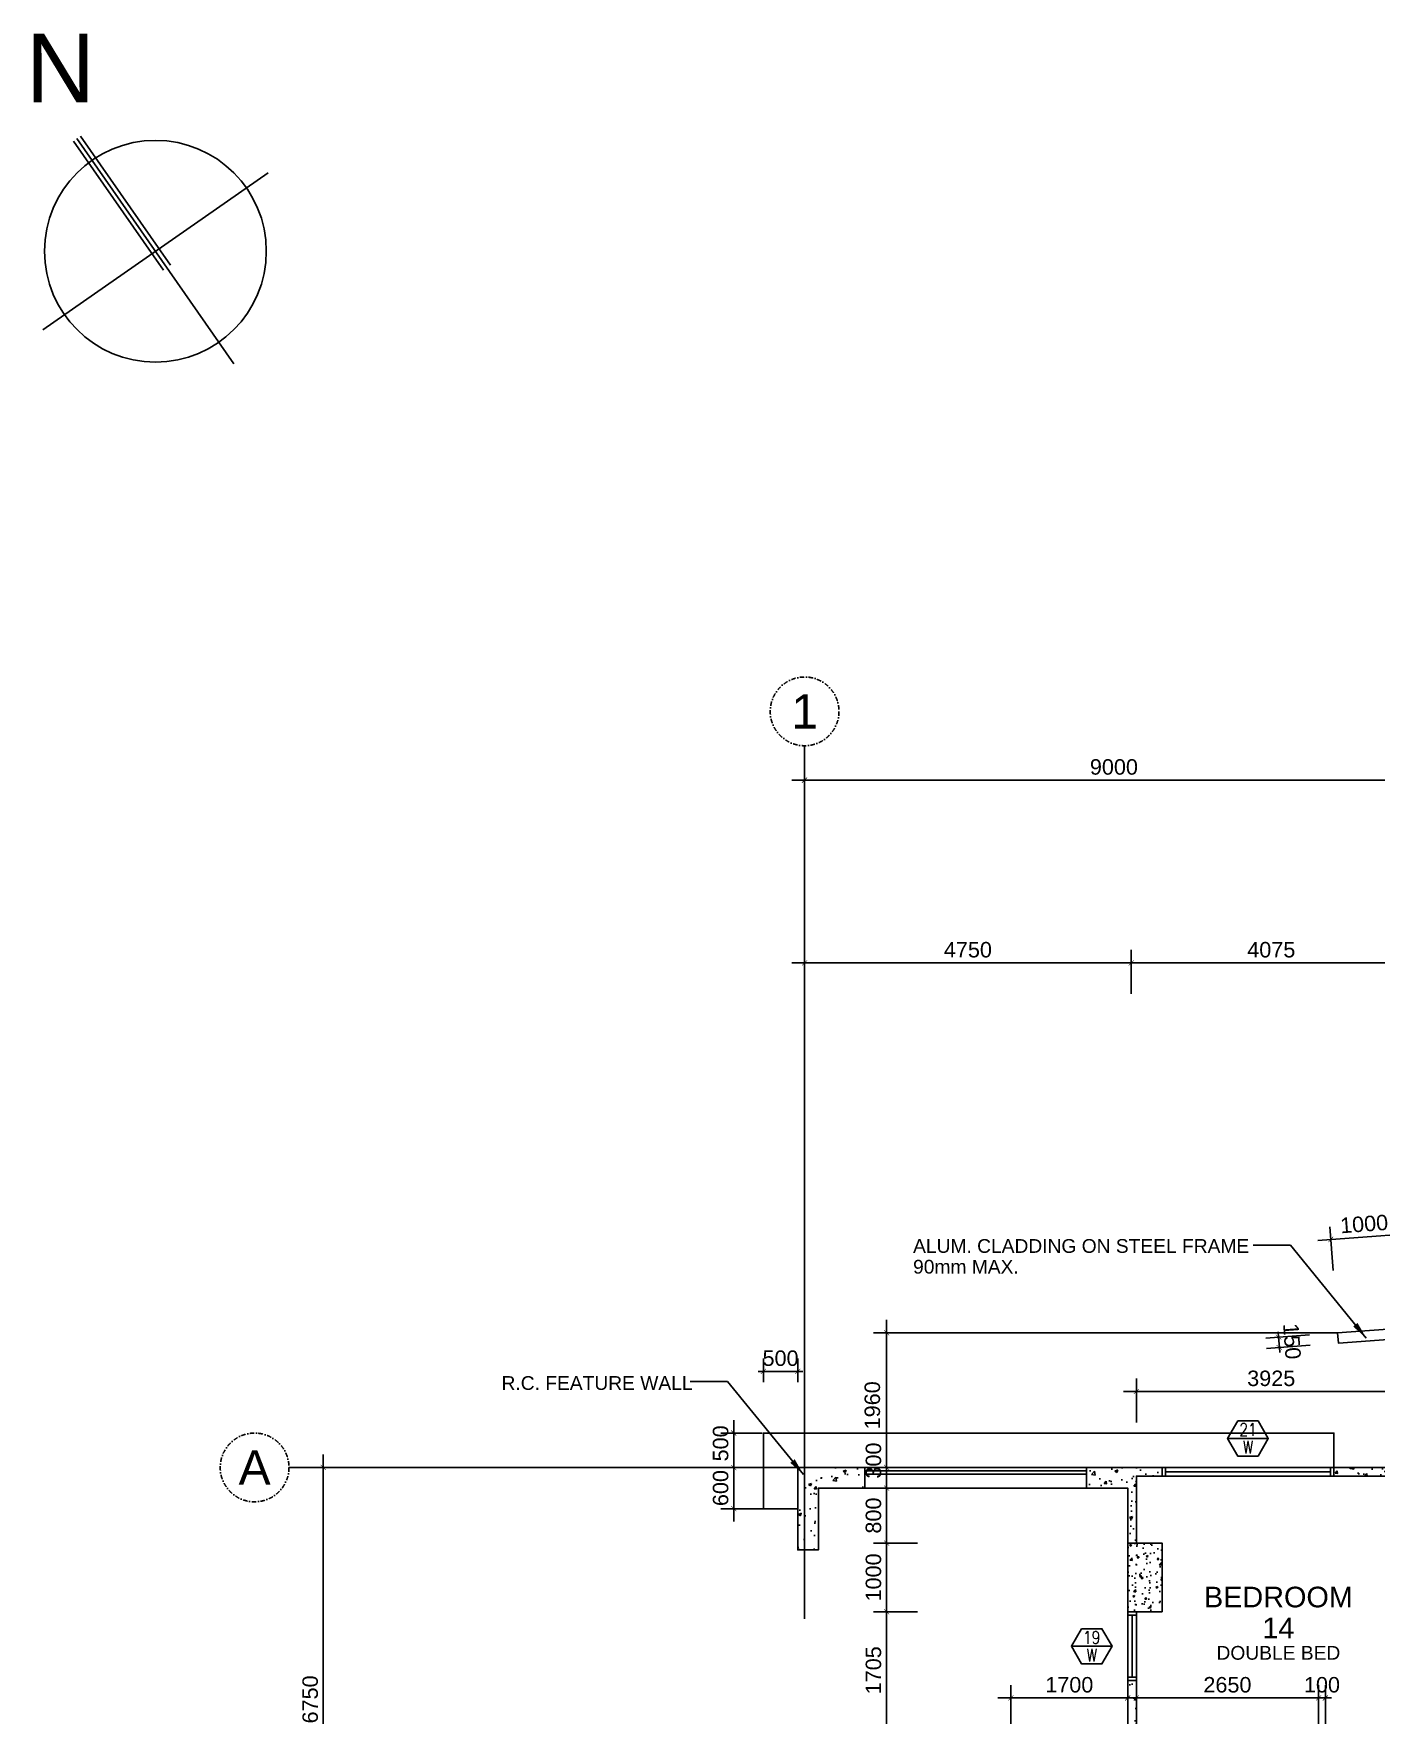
# Model space of a CAD drawing. Header units: millimetres. Extents: x -1214 to 72065, y 7230 to 56310.
# Drawn here: x -1214 to 18316, y 31843 to 56310 of the extents above; entities that cross this region are included whole.
import ezdxf
from ezdxf.enums import TextEntityAlignment as Align

# ---------------------------------------------------------------- set-up
doc = ezdxf.new("R2010")
doc.units = ezdxf.units.MM
doc.header["$MEASUREMENT"] = 0
doc.linetypes.add('CENTERX2', pattern=[101.6, 63.5, -12.7, 12.7, -12.7])
doc.linetypes.add('DASHDOT', pattern=[25.4, 12.7, -6.35, 0, -6.35])
doc.layers.get('0').update_dxf_attribs({"color": 8})
doc.layers.get('Defpoints').update_dxf_attribs({"color": 8})
for name, color, linetype in [('Architectural Features', 8, 'Continuous'), ('DLN020__', 8, 'DASHDOT'), ('DLN051__', 8, 'Continuous'), ('GBP Dim', 8, 'Continuous'), ('GBP Text 200', 8, 'Continuous'), ('GBP Text GBP 250', 8, 'Continuous'), ('grid', 8, 'CENTERX2'), ('hatch', 8, 'Continuous'), ('RCP_text', 8, 'Continuous'), ('TEXT Ref', 8, 'Continuous'), ('WALL-NEW', 8, 'Continuous'), ('WALL-STRUCTURE', 8, 'Continuous'), ('WINDOW', 8, 'Continuous'), ('Window Mark', 8, 'Continuous'), ('zzz-room mix', 8, 'Continuous')]:
    doc.layers.add(name, color=color, linetype=linetype)
doc.styles.add('BH', font='arial.ttf')
doc.styles.add('ROMANS', font='romans.shx')
doc.styles.add('SWIS721LT450', font='swissl.ttf')
doc.dimstyles.new('200 GBP', dxfattribs={"dimscale": 1.5, "dimtxt": 150, "dimasz": 50, "dimexe": 125, "dimexo": 50, "dimgap": 50, "dimtad": 1, "dimdec": 0, "dimzin": 0, "dimdsep": 46, "dimtxsty": 'BH', "dimblk": 'ARCHTICK', "dimcen": 0.09, "dimdle": 125, "dimclrd": 9, "dimclre": 9, "dimclrt": 1, "dimadec": 0, "dimazin": 0, "dimtfac": 1, "dimtdec": 0, "dimtix": 1, "dimtmove": 2, "dimatfit": 3, "dimldrblk": 'ARCHTICK', "dimfxl": 300, "dimfxlon": 1, "dimtolj": 1, "dimtzin": 0, "dimarcsym": 0})
doc.dimstyles.get("Standard").update_dxf_attribs({"dimtxt": 0.18, "dimasz": 0.18, "dimexe": 0.18, "dimexo": 0.0625, "dimgap": 0.09, "dimtad": 0, "dimtih": 1, "dimtoh": 1, "dimdec": 4, "dimzin": 0, "dimdsep": 46, "dimtxsty": 'Standard', "dimcen": 0.09, "dimadec": 0, "dimazin": 0, "dimtfac": 1, "dimtdec": 4, "dimtofl": 0, "dimtmove": 0, "dimatfit": 3, "dimfxl": 1, "dimtolj": 1, "dimtzin": 0, "dimarcsym": 0})
pattern_1 = [(50, (-579051.98, 745630.23), (430.35611, -37.65128), [45, -495]), (355, (-579052, 745630.23), (-83.2508, 451.31528), [36, -396]), (100.4514, (-579016.1, 745627.1), (347.10563, 413.66373), [38.24411, -420.68527]), (46.1842, (-579052, 745750.23), (640.34463, -99.3114), [67.5, -742.5]), (96.6356, (-578998.6, 745741.96), (560.79762, 584.47072), [57.36617, -631.0278]), (351.1842, (-579052, 745750.23), (560.79717, 584.47116), [54, -594]), (21, (-578991.98, 745720.23), (358.14423, -241.57133), [45, -495]), (326, (-578992, 745720.23), (145.9892, 435.09003), [36, -396]), (71.4514, (-578962.13, 745700.1), (504.13358, 193.5183), [38.24411, -420.68527]), (37.5, (-579051.98, 745630.23), (7.295913, 199.736312), [0, -391.2, 0, -402, 0, -397.5]), (7.5, (-579051.98, 745630.23), (157.841722, 236.647027), [0, -229.2, 0, -382.2, 0, -151.5]), (327.5, (-579185.78, 745630.23), (320.293462, -13.532923), [0, -150, 0, -468, 0, -621]), (317.5, (-579245.78, 745630.23), (349.9117, 60.06299), [0, -195, 0, -310.8, 0, -441])]

# ---------------------------------------------------------------- blocks, each defined once
blk = doc.blocks.new('A$C65CE4B9A')
at = {"layer": 'DLN020__', "ltscale": 5}
for centre in [(-59000, 11000), (-67000, 0)]:
    blk.add_circle(centre, 500, dxfattribs=at)
at = {"layer": 'grid', "ltscale": 200}
for p, q in [((-59000, 10500), (-59000, -20450)), ((-66500, 0), (0, 0))]:
    blk.add_line(p, q, dxfattribs=at)
at = {"layer": 'DLN020__', "ltscale": 5, "char_height": 500, "width": 746.16, "attachment_point": 5, "style": 'SWIS721LT450'}
for s, insert in [('1', (-59000, 11000)), ('A', (-67000, 0))]:
    blk.add_mtext(s, dxfattribs=dict(at, insert=insert))
blk = doc.blocks.new('_ArchTick')
at = {"color": 0, "const_width": 0.1}
blk.add_lwpolyline([(0.5, 0.5), (-0.5, -0.5)], dxfattribs=at)
blk = doc.blocks.new('*D29')
at = {"layer": 'Defpoints', "color": 0, "transparency": 16777216}
for p in [(18650, 38839), (18750, 37482), (17753, 37409)]:
    blk.add_point(p, dxfattribs=at)
at = {"layer": 'GBP Dim', "color": 9, "lineweight": -2, "transparency": 16777216}
for p, q in [((17686, 38317), (17639, 38953)), ((18683, 38390), (18637, 39026)), ((17466, 38752), (18837, 38853))]:
    blk.add_line(p, q, dxfattribs=at)
at = {"layer": 'GBP Dim', "color": 9, "lineweight": -2, "transparency": 16777216, "xscale": 75, "yscale": 75, "zscale": 75}
for p, rotation in [((17653, 38766), 184.1941827832265), ((18650, 38839), 4.194182783226491)]:
    blk.add_blockref('_ArchTick', p, dxfattribs=dict(at, rotation=rotation))
at = {"layer": 'GBP Dim', "transparency": 16777216, "insert": (18138, 38992), "char_height": 225, "attachment_point": 5, "rotation": 4.1942, "style": 'BH'}
blk.add_mtext('\\A1;1000', dxfattribs=at)
blk = doc.blocks.new('*D51')
at = {"layer": 'Defpoints', "color": 0, "transparency": 16777216}
for p in [(9999, 45950), (18999, 45950), (18999, 45450)]:
    blk.add_point(p, dxfattribs=at)
at = {"layer": 'GBP Dim', "color": 9, "lineweight": -2, "transparency": 16777216}
for p, q in [((9999, 45875), (9999, 45262)), ((18999, 45875), (18999, 45262)), ((9812, 45450), (19187, 45450))]:
    blk.add_line(p, q, dxfattribs=at)
at = {"layer": 'GBP Dim', "color": 9, "lineweight": -2, "transparency": 16777216, "xscale": 75, "yscale": 75, "zscale": 75, "rotation": 180}
blk.add_blockref('_ArchTick', (9999, 45450), dxfattribs=at)
at = {"layer": 'GBP Dim', "color": 9, "lineweight": -2, "transparency": 16777216, "xscale": 75, "yscale": 75, "zscale": 75}
blk.add_blockref('_ArchTick', (18999, 45450), dxfattribs=at)
at = {"layer": 'GBP Dim', "transparency": 16777216, "insert": (14499, 45640), "char_height": 225, "attachment_point": 5, "style": 'BH'}
blk.add_mtext('\\A1;9000', dxfattribs=at)
blk = doc.blocks.new('*D52')
at = {"layer": 'Defpoints', "color": 0, "transparency": 16777216}
for p in [(2499, 35450), (2999, 35450), (2499, 28700)]:
    blk.add_point(p, dxfattribs=at)
at = {"layer": 'GBP Dim', "color": 9, "lineweight": -2, "transparency": 16777216}
for p, q in [((2999, 28512), (2999, 35637)), ((2574, 35450), (3187, 35450)), ((2574, 28700), (3187, 28700))]:
    blk.add_line(p, q, dxfattribs=at)
at = {"layer": 'GBP Dim', "color": 9, "lineweight": -2, "transparency": 16777216, "xscale": 75, "yscale": 75, "zscale": 75}
for p, rotation in [((2999, 35450), 90), ((2999, 28700), 270)]:
    blk.add_blockref('_ArchTick', p, dxfattribs=dict(at, rotation=rotation))
at = {"layer": 'GBP Dim', "transparency": 16777216, "insert": (2809, 32075), "char_height": 225, "attachment_point": 5, "rotation": 90, "style": 'BH'}
blk.add_mtext('\\A1;6750', dxfattribs=at)
blk = doc.blocks.new('*D66')
at = {"layer": 'Defpoints', "color": 0, "transparency": 16777216}
for p in [(12356, 34350), (11192, 33350), (12356, 33350)]:
    blk.add_point(p, dxfattribs=at)
at = {"layer": 'GBP Dim', "color": 9, "lineweight": -2, "transparency": 16777216}
for p, q in [((11192, 34537), (11192, 33162)), ((11642, 34350), (11004, 34350)), ((11642, 33350), (11004, 33350))]:
    blk.add_line(p, q, dxfattribs=at)
at = {"layer": 'GBP Dim', "color": 9, "lineweight": -2, "transparency": 16777216, "xscale": 75, "yscale": 75, "zscale": 75}
for p, rotation in [((11192, 34350), 90), ((11192, 33350), 270)]:
    blk.add_blockref('_ArchTick', p, dxfattribs=dict(at, rotation=rotation))
at = {"layer": 'GBP Dim', "transparency": 16777216, "insert": (11002, 33850), "char_height": 225, "attachment_point": 5, "rotation": 90, "style": 'BH'}
blk.add_mtext('\\A1;1000', dxfattribs=at)
blk = doc.blocks.new('*D67')
at = {"layer": 'Defpoints', "color": 0, "transparency": 16777216}
for p in [(12356, 33351), (11192, 31646), (12356, 31646)]:
    blk.add_point(p, dxfattribs=at)
at = {"layer": 'GBP Dim', "color": 9, "lineweight": -2, "transparency": 16777216}
for p, q in [((11192, 33538), (11192, 31459)), ((11642, 33351), (11004, 33351)), ((11642, 31646), (11004, 31646))]:
    blk.add_line(p, q, dxfattribs=at)
at = {"layer": 'GBP Dim', "color": 9, "lineweight": -2, "transparency": 16777216, "xscale": 75, "yscale": 75, "zscale": 75}
for p, rotation in [((11192, 33351), 90), ((11192, 31646), 270)]:
    blk.add_blockref('_ArchTick', p, dxfattribs=dict(at, rotation=rotation))
at = {"layer": 'GBP Dim', "transparency": 16777216, "insert": (11002, 32499), "char_height": 225, "attachment_point": 5, "rotation": 90, "style": 'BH'}
blk.add_mtext('\\A1;1705', dxfattribs=at)
blk = doc.blocks.new('*D68')
at = {"layer": 'Defpoints', "color": 0, "transparency": 16777216}
for p in [(12356, 35150), (11192, 34350), (12356, 34350)]:
    blk.add_point(p, dxfattribs=at)
at = {"layer": 'GBP Dim', "color": 9, "lineweight": -2, "transparency": 16777216}
for p, q in [((11192, 35338), (11192, 34162)), ((11642, 35150), (11004, 35150)), ((11642, 34350), (11004, 34350))]:
    blk.add_line(p, q, dxfattribs=at)
at = {"layer": 'GBP Dim', "color": 9, "lineweight": -2, "transparency": 16777216, "xscale": 75, "yscale": 75, "zscale": 75}
for p, rotation in [((11192, 35150), 90), ((11192, 34350), 270)]:
    blk.add_blockref('_ArchTick', p, dxfattribs=dict(at, rotation=rotation))
at = {"layer": 'GBP Dim', "transparency": 16777216, "insert": (11002, 34750), "char_height": 225, "attachment_point": 5, "rotation": 90, "style": 'BH'}
blk.add_mtext('\\A1;800', dxfattribs=at)
blk = doc.blocks.new('*D69')
at = {"layer": 'Defpoints', "color": 0, "transparency": 16777216}
for p in [(8969, 35450), (9953, 35450), (9953, 34850)]:
    blk.add_point(p, dxfattribs=at)
at = {"layer": 'GBP Dim', "color": 9, "lineweight": -2, "transparency": 16777216}
for p, q in [((8969, 34663), (8969, 35637)), ((9419, 35450), (8782, 35450)), ((9419, 34850), (8782, 34850))]:
    blk.add_line(p, q, dxfattribs=at)
at = {"layer": 'GBP Dim', "color": 9, "lineweight": -2, "transparency": 16777216, "xscale": 75, "yscale": 75, "zscale": 75}
for p, rotation in [((8969, 35450), 90), ((8969, 34850), 270)]:
    blk.add_blockref('_ArchTick', p, dxfattribs=dict(at, rotation=rotation))
at = {"layer": 'GBP Dim', "transparency": 16777216, "insert": (8779, 35150), "char_height": 225, "attachment_point": 5, "rotation": 90, "style": 'BH'}
blk.add_mtext('\\A1;600', dxfattribs=at)
blk = doc.blocks.new('*D88')
at = {"layer": 'Defpoints', "color": 0, "transparency": 16777216}
for p in [(14825, 36555), (14825, 35601), (18750, 35626)]:
    blk.add_point(p, dxfattribs=at)
at = {"layer": 'GBP Dim', "color": 9, "lineweight": -2, "transparency": 16777216}
for p, q in [((14825, 36105), (14825, 36743)), ((18750, 36105), (18750, 36743)), ((18937, 36555), (14637, 36555))]:
    blk.add_line(p, q, dxfattribs=at)
at = {"layer": 'GBP Dim', "color": 9, "lineweight": -2, "transparency": 16777216, "xscale": 75, "yscale": 75, "zscale": 75, "rotation": 180}
blk.add_blockref('_ArchTick', (14825, 36555), dxfattribs=at)
at = {"layer": 'GBP Dim', "color": 9, "lineweight": -2, "transparency": 16777216, "xscale": 75, "yscale": 75, "zscale": 75}
blk.add_blockref('_ArchTick', (18750, 36555), dxfattribs=at)
at = {"layer": 'GBP Dim', "transparency": 16777216, "insert": (16787, 36745), "char_height": 225, "attachment_point": 5, "style": 'BH'}
blk.add_mtext('\\A1;3925', dxfattribs=at)
blk = doc.blocks.new('*D90')
at = {"layer": 'Defpoints', "color": 0, "transparency": 16777216}
for p in [(14700, 32097), (13000, 31646), (14700, 31646)]:
    blk.add_point(p, dxfattribs=at)
at = {"layer": 'GBP Dim', "color": 9, "lineweight": -2, "transparency": 16777216}
for p, q in [((12812, 32097), (14887, 32097)), ((13000, 31721), (13000, 32284)), ((14700, 31721), (14700, 32284))]:
    blk.add_line(p, q, dxfattribs=at)
at = {"layer": 'GBP Dim', "color": 9, "lineweight": -2, "transparency": 16777216, "xscale": 75, "yscale": 75, "zscale": 75, "rotation": 180}
blk.add_blockref('_ArchTick', (13000, 32097), dxfattribs=at)
at = {"layer": 'GBP Dim', "color": 9, "lineweight": -2, "transparency": 16777216, "xscale": 75, "yscale": 75, "zscale": 75}
blk.add_blockref('_ArchTick', (14700, 32097), dxfattribs=at)
at = {"layer": 'GBP Dim', "transparency": 16777216, "insert": (13850, 32287), "char_height": 225, "attachment_point": 5, "style": 'BH'}
blk.add_mtext('\\A1;1700', dxfattribs=at)
blk = doc.blocks.new('*D104')
at = {"layer": 'Defpoints', "color": 0, "transparency": 16777216}
for p in [(16894, 37346), (17753, 37409), (17764, 37259)]:
    blk.add_point(p, dxfattribs=at)
at = {"layer": 'GBP Dim', "color": 9, "lineweight": -2, "transparency": 16777216}
for p, q in [((17342, 37379), (16707, 37332)), ((17353, 37229), (16718, 37182)), ((16894, 37346), (16888, 37421)), ((16905, 37196), (16894, 37346)), ((16905, 37196), (16910, 37121))]:
    blk.add_line(p, q, dxfattribs=at)
at = {"layer": 'GBP Dim', "color": 9, "lineweight": -2, "transparency": 16777216, "xscale": 75, "yscale": 75, "zscale": 75}
for p, rotation in [((16894, 37346), 274.1941827832138), ((16905, 37196), 94.19418278321382)]:
    blk.add_blockref('_ArchTick', p, dxfattribs=dict(at, rotation=rotation))
at = {"layer": 'GBP Dim', "transparency": 16777216, "insert": (17089, 37285), "char_height": 225, "attachment_point": 5, "rotation": 274.1942, "style": 'BH'}
blk.add_mtext('\\A1;150', dxfattribs=at)
blk = doc.blocks.new('*D185')
at = {"layer": 'Defpoints', "color": 0, "transparency": 16777216}
for p in [(8969, 35950), (9457, 35950), (9457, 35450)]:
    blk.add_point(p, dxfattribs=at)
at = {"layer": 'GBP Dim', "color": 9, "lineweight": -2, "transparency": 16777216}
for p, q in [((8969, 35262), (8969, 36137)), ((9382, 35950), (8782, 35950)), ((9382, 35450), (8782, 35450))]:
    blk.add_line(p, q, dxfattribs=at)
at = {"layer": 'GBP Dim', "color": 9, "lineweight": -2, "transparency": 16777216, "xscale": 75, "yscale": 75, "zscale": 75}
for p, rotation in [((8969, 35950), 90), ((8969, 35450), 270)]:
    blk.add_blockref('_ArchTick', p, dxfattribs=dict(at, rotation=rotation))
at = {"layer": 'GBP Dim', "transparency": 16777216, "insert": (8779, 35800), "char_height": 225, "attachment_point": 5, "rotation": 90, "style": 'BH'}
blk.add_mtext('\\A1;500', dxfattribs=at)
blk = doc.blocks.new('*D214')
at = {"layer": 'Defpoints', "color": 0, "transparency": 16777216}
for p in [(18825, 42791), (14750, 35251), (18825, 35251)]:
    blk.add_point(p, dxfattribs=at)
at = {"layer": 'GBP Dim', "color": 9, "lineweight": -2, "transparency": 16777216}
for p, q in [((14750, 42341), (14750, 42979)), ((18825, 42341), (18825, 42979)), ((14562, 42791), (19013, 42791))]:
    blk.add_line(p, q, dxfattribs=at)
at = {"layer": 'GBP Dim', "color": 9, "lineweight": -2, "transparency": 16777216, "xscale": 75, "yscale": 75, "zscale": 75, "rotation": 180}
blk.add_blockref('_ArchTick', (14750, 42791), dxfattribs=at)
at = {"layer": 'GBP Dim', "color": 9, "lineweight": -2, "transparency": 16777216, "xscale": 75, "yscale": 75, "zscale": 75}
blk.add_blockref('_ArchTick', (18825, 42791), dxfattribs=at)
at = {"layer": 'GBP Dim', "transparency": 16777216, "insert": (16788, 42981), "char_height": 225, "attachment_point": 5, "style": 'BH'}
blk.add_mtext('\\A1;4075', dxfattribs=at)
blk = doc.blocks.new('*D215')
at = {"layer": 'Defpoints', "color": 0, "transparency": 16777216}
for p in [(14750, 42791), (10000, 37090), (14750, 35201)]:
    blk.add_point(p, dxfattribs=at)
at = {"layer": 'GBP Dim', "color": 9, "lineweight": -2, "transparency": 16777216}
for p, q in [((10000, 42341), (10000, 42979)), ((14750, 42341), (14750, 42979)), ((9812, 42791), (14937, 42791))]:
    blk.add_line(p, q, dxfattribs=at)
at = {"layer": 'GBP Dim', "color": 9, "lineweight": -2, "transparency": 16777216, "xscale": 75, "yscale": 75, "zscale": 75, "rotation": 180}
blk.add_blockref('_ArchTick', (10000, 42791), dxfattribs=at)
at = {"layer": 'GBP Dim', "color": 9, "lineweight": -2, "transparency": 16777216, "xscale": 75, "yscale": 75, "zscale": 75}
blk.add_blockref('_ArchTick', (14750, 42791), dxfattribs=at)
at = {"layer": 'GBP Dim', "transparency": 16777216, "insert": (12375, 42981), "char_height": 225, "attachment_point": 5, "style": 'BH'}
blk.add_mtext('\\A1;4750', dxfattribs=at)
blk = doc.blocks.new('MISCWINDOWS')
blk.add_line((-4.04, 0), (4.04, 0))
blk.add_lwpolyline([(-2.02, 3.5), (-4.04, 0), (-2.02, -3.5), (2.02, -3.5), (4.04, 0), (2.02, 3.5)], close=True)
at = {"style": 'BH'}
for tag, p in [('MARK_NUMBER', (0, 1.75)), ('DWG_NUMBER', (0, -1.75))]:
    blk.add_attdef(tag, text='', height=2.5, dxfattribs=at).set_placement(p, align=Align.MIDDLE_CENTER)
blk = doc.blocks.new('*D217')
at = {"layer": 'Defpoints', "color": 0, "transparency": 16777216}
for p in [(13330, 37410), (11192, 35450), (17770, 35450, 0)]:
    blk.add_point(p, dxfattribs=at)
at = {"layer": 'GBP Dim', "color": 9, "lineweight": -2, "transparency": 16777216}
for p, q in [((11192, 37597), (11192, 35262)), ((11642, 37410), (11004, 37410)), ((11642, 35450), (11004, 35450))]:
    blk.add_line(p, q, dxfattribs=at)
at = {"layer": 'GBP Dim', "color": 9, "lineweight": -2, "transparency": 16777216, "xscale": 75, "yscale": 75, "zscale": 75}
for p, rotation in [((11192, 37410), 90), ((11192, 35450), 270)]:
    blk.add_blockref('_ArchTick', p, dxfattribs=dict(at, rotation=rotation))
at = {"layer": 'GBP Dim', "transparency": 16777216, "insert": (10986, 36354), "char_height": 225, "attachment_point": 5, "rotation": 90, "style": 'BH'}
blk.add_mtext('\\A1;1960', dxfattribs=at)
blk = doc.blocks.new('*D219')
at = {"layer": 'Defpoints', "color": 0, "transparency": 16777216}
for p in [(9900, 36848), (9400, 36614), (9900, 36614)]:
    blk.add_point(p, dxfattribs=at)
at = {"layer": 'GBP Dim', "color": 9, "lineweight": -2, "transparency": 16777216}
for p, q in [((9400, 36689), (9400, 37035)), ((9900, 36689), (9900, 37035)), ((9400, 36848), (9325, 36848)), ((9400, 36848), (9900, 36848)), ((9900, 36848), (9975, 36848))]:
    blk.add_line(p, q, dxfattribs=at)
at = {"layer": 'GBP Dim', "color": 9, "lineweight": -2, "transparency": 16777216, "xscale": 75, "yscale": 75, "zscale": 75}
blk.add_blockref('_ArchTick', (9400, 36848), dxfattribs=at)
at = {"layer": 'GBP Dim', "color": 9, "lineweight": -2, "transparency": 16777216, "xscale": 75, "yscale": 75, "zscale": 75, "rotation": 180}
blk.add_blockref('_ArchTick', (9900, 36848), dxfattribs=at)
at = {"layer": 'GBP Dim', "transparency": 16777216, "insert": (9650, 37038), "char_height": 225, "attachment_point": 5, "style": 'BH'}
blk.add_mtext('\\A1;500', dxfattribs=at)
blk = doc.blocks.new('*D225')
at = {"layer": 'Defpoints', "color": 0, "transparency": 16777216}
for p in [(17475, 32097), (14825, 31646), (17475, 31646)]:
    blk.add_point(p, dxfattribs=at)
at = {"layer": 'GBP Dim', "color": 9, "lineweight": -2, "transparency": 16777216}
for p, q in [((14637, 32097), (17663, 32097)), ((14825, 31721), (14825, 32284)), ((17475, 31721), (17475, 32284))]:
    blk.add_line(p, q, dxfattribs=at)
at = {"layer": 'GBP Dim', "color": 9, "lineweight": -2, "transparency": 16777216, "xscale": 75, "yscale": 75, "zscale": 75, "rotation": 180}
blk.add_blockref('_ArchTick', (14825, 32097), dxfattribs=at)
at = {"layer": 'GBP Dim', "color": 9, "lineweight": -2, "transparency": 16777216, "xscale": 75, "yscale": 75, "zscale": 75}
blk.add_blockref('_ArchTick', (17475, 32097), dxfattribs=at)
at = {"layer": 'GBP Dim', "transparency": 16777216, "insert": (16150, 32287), "char_height": 225, "attachment_point": 5, "style": 'BH'}
blk.add_mtext('\\A1;2650', dxfattribs=at)
blk = doc.blocks.new('*D226')
at = {"layer": 'Defpoints', "color": 0, "transparency": 16777216}
for p in [(17575, 32097), (17475, 31621), (17575, 31621)]:
    blk.add_point(p, dxfattribs=at)
at = {"layer": 'GBP Dim', "color": 9, "lineweight": -2, "transparency": 16777216}
for p, q in [((17475, 32097), (17400, 32097)), ((17475, 31696), (17475, 32284)), ((17475, 32097), (17575, 32097)), ((17575, 31696), (17575, 32284)), ((17575, 32097), (17650, 32097))]:
    blk.add_line(p, q, dxfattribs=at)
at = {"layer": 'GBP Dim', "color": 9, "lineweight": -2, "transparency": 16777216, "xscale": 75, "yscale": 75, "zscale": 75}
blk.add_blockref('_ArchTick', (17475, 32097), dxfattribs=at)
at = {"layer": 'GBP Dim', "color": 9, "lineweight": -2, "transparency": 16777216, "xscale": 75, "yscale": 75, "zscale": 75, "rotation": 180}
blk.add_blockref('_ArchTick', (17575, 32097), dxfattribs=at)
at = {"layer": 'GBP Dim', "transparency": 16777216, "insert": (17525, 32287), "char_height": 225, "attachment_point": 5, "style": 'BH'}
blk.add_mtext('\\A1;100', dxfattribs=at)
blk = doc.blocks.new('*D295')
at = {"layer": 'Defpoints', "color": 0, "transparency": 16777216}
for p in [(11192, 35450), (12356, 35450), (12356, 35150)]:
    blk.add_point(p, dxfattribs=at)
at = {"layer": 'GBP Dim', "color": 9, "lineweight": -2, "transparency": 16777216}
for p, q in [((11192, 34963), (11192, 35637)), ((11642, 35450), (11004, 35450)), ((11642, 35150), (11004, 35150))]:
    blk.add_line(p, q, dxfattribs=at)
at = {"layer": 'GBP Dim', "color": 9, "lineweight": -2, "transparency": 16777216, "xscale": 75, "yscale": 75, "zscale": 75}
for p, rotation in [((11192, 35450), 90), ((11192, 35150), 270)]:
    blk.add_blockref('_ArchTick', p, dxfattribs=dict(at, rotation=rotation))
at = {"layer": 'GBP Dim', "transparency": 16777216, "insert": (11002, 35550), "char_height": 225, "attachment_point": 5, "rotation": 90, "style": 'BH'}
blk.add_mtext('\\A1;300', dxfattribs=at)

msp = doc.modelspace()

# ---------------------------------------------------------------- hatches: boundary and pattern name
at = {"layer": 'hatch'}
h = msp.add_hatch(dxfattribs=at)
h.set_pattern_fill('AR-CONC', color=256, scale=60, style=0)
h.set_pattern_definition(pattern_1)
edge = h.paths.add_edge_path()
edge.add_line((18750, 37481.9), (18899.9, 37492.9))
edge.add_line((18899.9, 37492.9), (18899.9, 35450))
edge.add_line((18899.9, 35450), (18900, 35450))
edge.add_line((18900, 35450), (18900, 35325))
edge.add_line((18900, 35325), (17700, 35325))
edge.add_line((17700, 35325), (17700, 35450))
edge.add_line((17700, 35450), (18750, 35450))
edge.add_line((18750, 35450), (18750, 37481.9))
h = msp.add_hatch(dxfattribs=at)
h.set_pattern_fill('AR-CONC', color=256, scale=60, style=0)
h.set_pattern_definition(pattern_1)
h.paths.add_polyline_path([(14100, 35450), (15200, 35450), (15200, 35325), (14825, 35325), (14825, 34350), (14700, 34350), (14700, 35150), (14100, 35150)])
h.paths.add_polyline_path([(9900, 35450), (10875, 35450), (10875, 35150), (10200, 35150), (10200, 34250), (9900, 34250)])
h = msp.add_hatch(dxfattribs=at)
h.set_pattern_fill('AR-CONC', color=256, scale=60, style=0)
h.set_pattern_definition([(50, (11809.3, 17829.9), (430.356, -37.651), [45, -495]), (355, (11809.3, 17829.9), (-83.251, 451.315), [36, -396]), (100.4514, (11845.15, 17826.76), (347.106, 413.664), [38.244, -420.685]), (46.1842, (11809.3, 17949.9), (640.345, -99.311), [67.5, -742.5]), (96.6356, (11862.65, 17941.6), (560.798, 584.47), [57.366, -631.028]), (351.184, (11809.3, 17949.9), (560.797, 584.47), [54, -594]), (21, (11869.3, 17919.9), (358.144, -241.571), [45, -495]), (326, (11869.3, 17919.9), (145.989, 435.09), [36, -396]), (71.4514, (11899.13, 17899.77), (504.134, 193.518), [38.244, -420.685]), (37.5, (11809.29, 17829.9), (7.2959, 199.7363), [0, -391.2, 0, -402, 0, -397.5]), (7.5, (11809.29, 17829.9), (157.8417, 236.647), [0, -229.2, 0, -382.2, 0, -151.5]), (327.5, (11675.49, 17829.9), (320.2935, -13.5329), [0, -150, 0, -468, 0, -621]), (317.5, (11615.5, 17829.9), (349.9117, 60.063), [0, -195, 0, -310.8, 0, -441])])
h.paths.add_polyline_path([(15175, 35350), (14800, 35350), (14800, 35450), (15175, 35450)])
h = msp.add_hatch(dxfattribs=at)
h.set_pattern_fill('AR-CONC', color=256, scale=40, style=0)
h.set_pattern_definition([(50, (-579051.98, 745630.23), (286.904073, -25.100854), [30, -330]), (355, (-579051.98, 745630.23), (-55.50053, 300.87685), [24, -264]), (100.4514, (-579028.07, 745628.14), (231.40375, 275.77582), [25.49608, -280.456845]), (46.1842, (-579051.98, 745710.23), (426.89642, -66.2076), [45, -495]), (96.6356, (-579016.4, 745704.7), (373.86508, 389.64715), [38.24412, -420.6852]), (351.1842, (-579052, 745710.23), (373.86478, 389.64744), [36, -396]), (21, (-579011.98, 745690.23), (238.76282, -161.047556), [30, -330]), (326, (-579011.98, 745690.23), (97.32613, 290.06002), [24, -264]), (71.4514, (-578992.08, 745676.8), (336.08905, 129.0122), [25.49608, -280.456845]), (37.5, (-579051.98, 745630.23), (4.863942, 133.157542), [0, -260.8, 0, -268, 0, -265]), (7.5, (-579051.98, 745630.23), (105.227815, 157.764685), [0, -152.8, 0, -254.8, 0, -101]), (327.5, (-579141.18, 745630.23), (213.528974, -9.021949), [0, -100, 0, -312, 0, -414]), (317.5, (-579181.18, 745630.23), (233.274468, 40.041993), [0, -130, 0, -207.2, 0, -294])])
h.paths.add_polyline_path([(15200, 33350), (14700, 33350), (14700, 34350), (15200, 34350)])
h = msp.add_hatch(dxfattribs=at)
h.set_pattern_fill('AR-CONC', color=256, scale=50, style=0)
h.set_pattern_definition([(50, (-579051.98, 745630.23), (358.63009, -31.37607), [37.5, -412.5]), (355, (-579051.98, 745630.23), (-69.37567, 376.09607), [30, -330]), (100.451444, (-579022.1, 745627.62), (289.25442, 344.72), [31.8701, -350.57106]), (46.1842, (-579052, 745730.23), (533.62067, -82.75964), [56.25, -618.75]), (96.635635, (-579007.5, 745723.34), (467.33097, 487.0593), [47.80517, -525.85688]), (351.184164, (-579052, 745730.23), (467.33097, 487.0593), [45, -495]), (21, (-579001.98, 745705.23), (298.45353, -201.30945), [37.5, -412.5]), (326, (-579001.98, 745705.23), (121.65767, 362.57502), [30, -330]), (71.451445, (-578977.1, 745688.46), (420.11119, 161.26558), [31.8701, -350.57106]), (37.5, (-579051.98, 745630.23), (6.079928, 166.446927), [0, -326, 0, -335, 0, -331.25]), (7.5, (-579051.98, 745630.23), (131.53477, 197.205856), [0, -191, 0, -318.5, 0, -126.25]), (327.5, (-579163.48, 745630.23), (266.911218, -11.277436), [0, -125, 0, -390, 0, -517.5]), (317.5, (-579213.48, 745630.23), (291.593085, 50.05249), [0, -162.5, 0, -259, 0, -367.5])])
h.paths.add_polyline_path([(13000, 30400), (13000, 31646.2), (14700, 31646.2), (14700, 32350), (14825, 32350), (14825, 31521.2), (13154.8, 31521.2), (13125, 31521.2), (13125, 30400)])

# ---------------------------------------------------------------- linework, layer by layer
at = {"layer": 'Architectural Features', "ltscale": 50}
for p, q in [((10875, 35400), (14100, 35400)), ((10875, 35350), (14100, 35350))]:
    msp.add_line(p, q, dxfattribs=at)
msp.add_lwpolyline([(9900, 34850), (9400, 34850), (9400, 35949.8), (17700, 35949.8), (17700, 35449.8)], dxfattribs=at)
at = {"layer": 'DLN051__'}
for p, q in [((-533.2, 54819.1), (776.9, 52939.4)), ((-533.2, 54819.1), (776.9, 52939.4)), ((-635.8, 54747.7), (674.3, 52868)), ((-635.8, 54747.7), (674.3, 52868)), ((-584.5, 54783.4), (1700, 51505.5)), ((-584.5, 54783.4), (1700, 51505.5)), ((-1081.2, 52002.2), (2196.7, 54286.7)), ((-1081.2, 52002.2), (2196.7, 54286.7))]:
    msp.add_line(p, q, dxfattribs=at)
msp.add_circle((557.8, 53144.5), 1612.6, dxfattribs=at)
msp.add_circle((557.8, 53144.5), 1612.6, dxfattribs=at)
at = {"layer": 'RCP_text', "ltscale": 50}
msp.add_line((17752.7, 37409.8), (11149.3, 37409.8), dxfattribs=at)
at = {"layer": 'WALL-NEW'}
for points in [[(18750, 37481.9), (18899.9, 37492.9), (18899.9, 35450), (18900, 35450), (18900, 35325), (17700, 35325), (17700, 35450), (18750, 35450), (18750, 37481.9)], [(18750, 37331.5), (17763.7, 37259.2), (17752.7, 37408.8), (18750, 37481.9)], [(9900, 35450), (10875, 35450), (10875, 35150), (10200, 35150), (10200, 34250), (9900, 34250), (9900, 35450)], [(14100, 35450), (15200, 35450), (15200, 35325), (14825, 35325), (14825, 34350), (14700, 34350), (14700, 35150), (14100, 35150), (14100, 35450)]]:
    msp.add_lwpolyline(points, dxfattribs=at)
for points in [[(10875, 35450), (14100, 35450), (14100, 35150), (10875, 35150)], [(13000, 30400), (13000, 31646.2), (14700, 31646.2), (14700, 32350), (14825, 32350), (14825, 31521.2), (13154.8, 31521.2), (13125, 31521.2), (13125, 30400)]]:
    msp.add_lwpolyline(points, close=True, dxfattribs=at)
at = {"layer": 'WALL-STRUCTURE'}
msp.add_lwpolyline([(15200, 33350), (14700, 33350), (14700, 34350), (15200, 34350)], close=True, dxfattribs=at)
at = {"layer": 'WINDOW'}
for points in [[(15250, 35450), (15250, 35325), (15200, 35325), (15200, 35450)], [(17700, 35450), (17700, 35325), (17650, 35325), (17650, 35450)], [(14700, 33300), (14825, 33300), (14825, 33350), (14700, 33350)]]:
    msp.add_lwpolyline(points, close=True, dxfattribs=at)
at = {"layer": 'WINDOW', "elevation": 0}
for points in [[(15250, 35450), (17650, 35450)], [(17650, 35387.5), (15250, 35387.5)], [(15250, 35325), (17650, 35325)]]:
    msp.add_lwpolyline(points, dxfattribs=at)
at = {"layer": 'WINDOW'}
for points in [[(14700, 33300), (14700, 32400)], [(14762.5, 32400), (14762.5, 33300)], [(14825, 33300), (14825, 32400)]]:
    msp.add_lwpolyline(points, dxfattribs=at)
at = {"layer": 'WINDOW', "elevation": 0}
msp.add_lwpolyline([(14700, 32350), (14825, 32350), (14825, 32400), (14700, 32400)], close=True, dxfattribs=at)
at = {"layer": 'zzz-room mix'}
msp.add_lwpolyline([(14825, 33350), (14825, 31521.2), (14800, 31521.2), (14800, 29300), (15100, 29300), (15100, 29400), (17475, 29400), (17475, 30496.2), (20210, 30496.2), (20210, 31446.2), (18750, 31446.2), (18750, 35325), (14825, 35325), (14825, 34350), (15200, 34350), (15200, 33350), (14825, 33350)], close=True, dxfattribs=at)

# ---------------------------------------------------------------- block references
at = {"layer": 'TEXT Ref'}
msp.add_blockref('A$C65CE4B9A', (69000, 35450), dxfattribs=at)
at = {"layer": 'Window Mark'}
ref = msp.add_blockref('MISCWINDOWS', (16449, 35872.3), dxfattribs=dict(at, xscale=73.25, yscale=73.25, zscale=73.25))
ref.add_attrib('MARK_NUMBER', '21', dxfattribs={"layer": '0', "height": 183.12, "style": 'ROMANS', "width": 0.8}).set_placement((16449, 36000.5), align=Align.MIDDLE_CENTER)
ref.add_attrib('DWG_NUMBER', 'W', dxfattribs={"layer": '0', "height": 183.1, "style": 'ROMANS', "width": 0.8}).set_placement((16449, 35744.1), align=Align.MIDDLE_CENTER)
ref = msp.add_blockref('MISCWINDOWS', (14175.9, 32848), dxfattribs=dict(at, xscale=73.25, yscale=73.25, zscale=73.25))
ref.add_attrib('MARK_NUMBER', '19', dxfattribs={"layer": '0', "height": 183.12, "style": 'ROMANS', "width": 0.8}).set_placement((14175.9, 32976.2), align=Align.MIDDLE_CENTER)
ref.add_attrib('DWG_NUMBER', 'W', dxfattribs={"layer": '0', "height": 183.1, "style": 'ROMANS', "width": 0.8}).set_placement((14175.9, 32719.8), align=Align.MIDDLE_CENTER)

# ---------------------------------------------------------------- texts
at = {"layer": 'DLN051__', "style": 'BH'}
msp.add_text('N', height=1000, rotation=360, dxfattribs=at).set_placement((-1328.8, 55310))
at = {"layer": 'GBP Text 200', "style": 'BH'}
for s, p in [('ALUM. CLADDING ON STEEL FRAME ', (11577.7, 38572.2)), ('90mm MAX.', (11577.7, 38270.3)), ('R.C. FEATURE WALL', (5591.4, 36578.5))]:
    msp.add_text(s, height=200, dxfattribs=at).set_placement(p)
msp.add_text('DOUBLE BED', height=200, dxfattribs=at).set_placement((16891.4, 32652.9), align=Align.CENTER)
at = {"layer": 'GBP Text GBP 250', "style": 'BH'}
for s, p in [('BEDROOM', (16891.4, 33415)), ('14', (16891.4, 32965))]:
    msp.add_text(s, height=300, dxfattribs=at).set_placement(p, align=Align.CENTER)

# ---------------------------------------------------------------- dimensions: what is measured, and where the dimension line sits
at = {"layer": 'GBP Dim'}
for base, p1, p2, override, picture, middle in [((18999, 45449.9), (9999, 45949.9), (18999, 45949.9), {"dimclrt": 256, "dimfxl": 300, "dimfxlon": 1}, '*D51', (14499, 45639.8)), ((14750, 42791.4), (10000, 37090.2), (14750, 35200.9), {"dimclrt": 256}, '*D215', (12375, 42981.3)), ((18825.4, 42791.4), (14750, 35250.9), (18825.4, 35250.9), {"dimclrt": 256}, '*D214', (16787.7, 42981.3)), ((9899.7, 36848), (9400, 36614.4), (9899.7, 36614.4), {"dimclrt": 256}, '*D219', (9649.8, 37037.8)), ((14825, 36555.4), (18750, 35625.9), (14825, 35600.9), {"dimclrt": 256}, '*D88', (16787.5, 36745.4)), ((14700, 32096.7), (13000, 31646.2), (14700, 31646.2), {"dimclrt": 256}, '*D90', (13850, 32286.5)), ((17475, 32096.7), (14825, 31646.2), (17475, 31646.2), {"dimclrt": 256}, '*D225', (16150, 32286.5)), ((17575, 32096.7), (17475, 31621.2), (17575, 31621.2), {"dimclrt": 256}, '*D226', (17525, 32286.5))]:
    dim = msp.add_linear_dim(base=base, p1=p1, p2=p2, dimstyle='200 GBP', override=override, dxfattribs=at)
    dim.commit()
    dim.dimension.update_dxf_attribs({"geometry": picture, "text_midpoint": middle})
for base, p1, p2, angle, override, picture, middle in [((18650.5, 38839), (17752.7, 37408.8), (18750, 37481.9), 4.19418, {"dimclrt": 256}, '*D29', (18137.9, 38991.8)), ((2999, 35449.9), (2499, 28699.8), (2499, 35449.9), 90, {"dimclrt": 256, "dimfxl": 300, "dimfxlon": 1}, '*D52', (2809.1, 32074.9)), ((11191.9, 34350), (12356.4, 35150), (12356.4, 34350), 90, {"dimclrt": 256}, '*D68', (11002.1, 34750)), ((11191.9, 33350), (12356.4, 34350), (12356.4, 33350), 90, {"dimclrt": 256}, '*D66', (11002.1, 33850)), ((11191.9, 31646.2), (12356.4, 33351), (12356.4, 31646.2), 90, {"dimclrt": 256}, '*D67', (11002.1, 32498.6))]:
    dim = msp.add_linear_dim(base=base, p1=p1, p2=p2, angle=angle, dimstyle='200 GBP', override=override, dxfattribs=at)
    dim.commit()
    dim.dimension.update_dxf_attribs({"geometry": picture, "text_midpoint": middle})
for base, p1, p2, angle, picture, middle in [((11191.9, 35450), (13330.4, 37409.8), (17770.3, 35450, 0), 90, '*D217', (10986.1, 36354.2)), ((8969.3, 35949.8), (9456.8, 35450), (9456.8, 35949.8), 90, '*D185', (8779.4, 35799.9)), ((11191.9, 35450), (12356.4, 35150), (12356.4, 35450), 270, '*D295', (11002, 35550)), ((8969.3, 35450), (9953, 34850), (9953, 35450), 90, '*D69', (8779.4, 35150))]:
    dim = msp.add_linear_dim(base=base, p1=p1, p2=p2, angle=angle, dimstyle='200 GBP', override={"dimclrt": 256}, dxfattribs=at)
    dim.commit()
    dim.dimension.update_dxf_attribs({"geometry": picture, "text_midpoint": middle, "dimtype": 160})
dim = msp.add_aligned_dim(p1=(17763.7, 37259.2), p2=(17752.7, 37408.8), distance=861.3, dimstyle='200 GBP', override={"dimclrt": 256}, dxfattribs=at)
dim.commit()
dim.dimension.update_dxf_attribs({"geometry": '*D104', "text_midpoint": (17088.5, 37284.9)})

# ---------------------------------------------------------------- leaders
at = {"layer": 'GBP Text 200'}
for points in [[(18169.1, 37332.4), (17066, 38684.5), (16524.3, 38684.5)], [(9982.3, 35349.1), (8879.2, 36701.2), (8337.5, 36701.2)]]:
    msp.add_leader(points, dimstyle='Standard', override={"dimscale": 2, "dimtxt": 200, "dimasz": 125, "dimexe": 166.67, "dimexo": 100, "dimgap": 100, "dimtih": 0, "dimtoh": 0, "dimdec": 0, "dimrnd": 5.001, "dimtxsty": 'BH', "dimdle": 166.666667, "dimclrd": 9, "dimclre": 9, "dimclrt": 1, "dimtdec": 0, "dimtix": 1, "dimtofl": 1, "dimtmove": 2, "dimfxl": 50}, dxfattribs=at)

doc.saveas('drawing.dxf')
